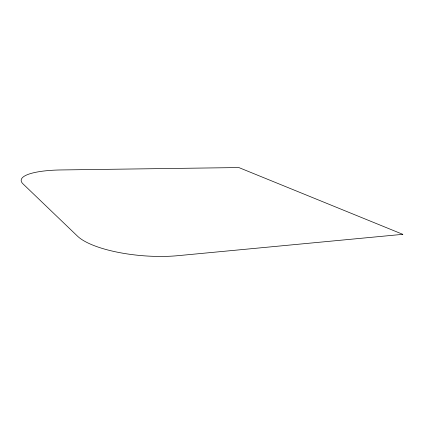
<?xml version="1.0" encoding="UTF-8"?>
<svg xmlns="http://www.w3.org/2000/svg" width="424" height="424" viewBox="0 0 424 424"><rect width="100%" height="100%" fill="white"/><g stroke="black" fill="none" stroke-linecap="round" stroke-linejoin="round"><path stroke-width="0.64" d="M402.8 234.329L177.995 255.667A70.935 21.958 4.7 0 1 77.497 236.147L23.039 183.91A56.482 13.314 3.5 0 1 61.459 169.945L238.85 167.559L402.8 234.329"/></g></svg>
